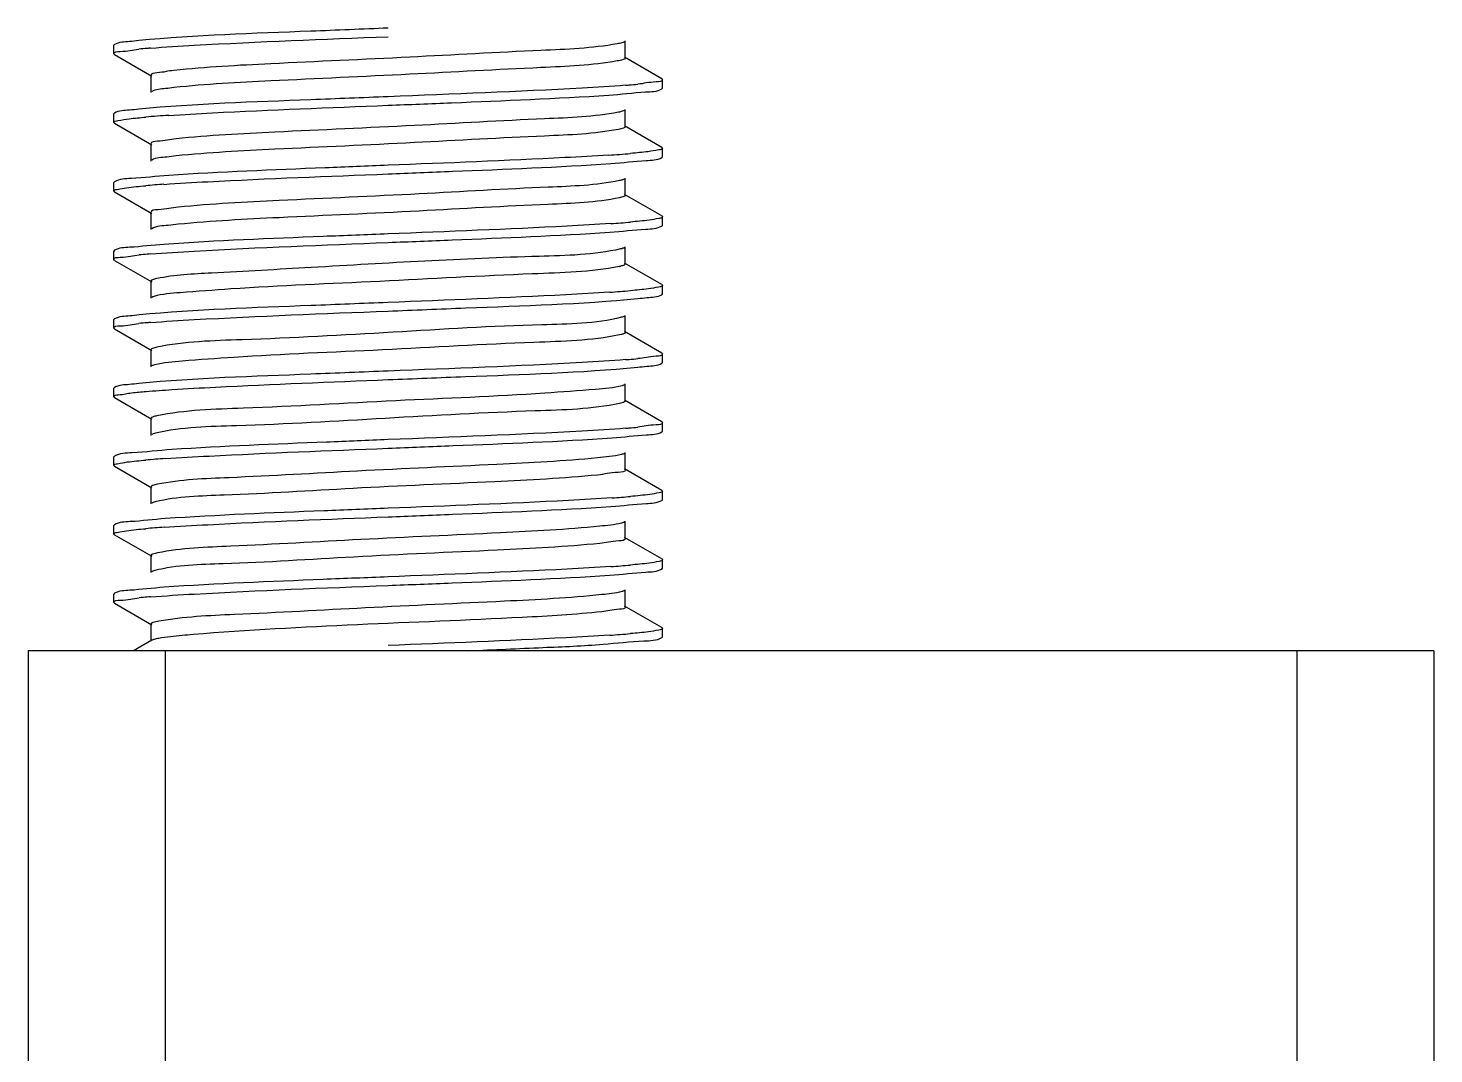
# Model space of a CAD drawing. Extents: x 54907 to 703237, y -798661 to -546661.
# Drawn here: x 384609 to 385137, y -577458 to -577074 of the extents above; entities that cross this region are included whole.
import ezdxf

# ---------------------------------------------------------------- set-up
doc = ezdxf.new("R2010")
doc.units = 0
doc.header["$LTSCALE"] = 1000
doc.header["$MEASUREMENT"] = 0

# ---------------------------------------------------------------- blocks, each defined once
blk = doc.blocks.new('gfhhrryyfd')
at = {"linetype": 'Continuous'}
for p, q in [((3702811.62, -1740814.63), (3702811.46, -1740814.82)), ((3702811.46, -1740816.96), (3702811.46, -1740814.82)), ((3702939.34, -1740818.03), (3702939.34, -1740813.75)), ((3702811.62, -1740817.15), (3702811.46, -1740816.96)), ((3702811.62, -1740817.15), (3702820.92, -1740822.54)), ((3702948.46, -1740823.2), (3702939.15, -1740817.82)), ((3702820.74, -1740822.32), (3702820.74, -1740826.61)), ((3702948.46, -1740823.2), (3702948.62, -1740823.39)), ((3702948.46, -1740825.72), (3702948.62, -1740825.54)), ((3702948.62, -1740825.54), (3702948.62, -1740823.39)), ((3702811.62, -1740831.78), (3702811.46, -1740831.96)), ((3702811.46, -1740834.11), (3702811.46, -1740831.96)), ((3702939.34, -1740835.18), (3702939.34, -1740830.89)), ((3702811.62, -1740834.3), (3702811.46, -1740834.11)), ((3702811.62, -1740834.3), (3702820.92, -1740839.68)), ((3702948.46, -1740840.35), (3702939.15, -1740834.96)), ((3702820.74, -1740839.47), (3702820.74, -1740843.75)), ((3702948.46, -1740840.35), (3702948.62, -1740840.54)), ((3702948.62, -1740842.68), (3702948.62, -1740840.54)), ((3702948.46, -1740842.87), (3702948.62, -1740842.68)), ((3702811.62, -1740848.92), (3702811.46, -1740849.11)), ((3702811.46, -1740851.25), (3702811.46, -1740849.11)), ((3702939.34, -1740852.32), (3702939.34, -1740848.04)), ((3702811.62, -1740851.44), (3702811.46, -1740851.25)), ((3702811.62, -1740851.44), (3702820.92, -1740856.83)), ((3702948.46, -1740857.49), (3702939.15, -1740852.11)), ((3702820.74, -1740856.61), (3702820.74, -1740860.9)), ((3702948.46, -1740857.49), (3702948.62, -1740857.68)), ((3702948.62, -1740859.83), (3702948.62, -1740857.68)), ((3702948.46, -1740860.01), (3702948.62, -1740859.83)), ((3702939.34, -1740869.47), (3702939.34, -1740865.18)), ((3702811.62, -1740866.07), (3702811.46, -1740866.25)), ((3702811.46, -1740868.4), (3702811.46, -1740866.25)), ((3702811.62, -1740868.59), (3702811.46, -1740868.4)), ((3702811.62, -1740868.59), (3702820.92, -1740873.97)), ((3702948.46, -1740874.64), (3702939.15, -1740869.25)), ((3702820.74, -1740873.76), (3702820.74, -1740878.04)), ((3702948.46, -1740874.64), (3702948.62, -1740874.83)), ((3702948.62, -1740876.97), (3702948.62, -1740874.83)), ((3702948.46, -1740877.16), (3702948.62, -1740876.97)), ((3702939.34, -1740886.61), (3702939.34, -1740882.33)), ((3702811.62, -1740883.21), (3702811.46, -1740883.4)), ((3702811.46, -1740885.54), (3702811.46, -1740883.4)), ((3702811.62, -1740885.73), (3702811.46, -1740885.54)), ((3702811.62, -1740885.73), (3702820.92, -1740891.12)), ((3702938.37, -1740887.11), (3702937.87, -1740887.22)), ((3702948.46, -1740891.78), (3702939.15, -1740886.4)), ((3702820.74, -1740890.9), (3702820.74, -1740895.19)), ((3702948.46, -1740891.78), (3702948.62, -1740891.97)), ((3702948.62, -1740894.12), (3702948.62, -1740891.97)), ((3702948.46, -1740894.3), (3702948.62, -1740894.12)), ((3702811.62, -1740900.36), (3702811.46, -1740900.55)), ((3702939.34, -1740903.76), (3702939.34, -1740899.47)), ((3702811.46, -1740902.69), (3702811.46, -1740900.55)), ((3702811.62, -1740902.88), (3702811.46, -1740902.69)), ((3702811.62, -1740902.88), (3702820.92, -1740908.26)), ((3702948.46, -1740908.93), (3702939.15, -1740903.54)), ((3702938.57, -1740904.2), (3702937.9, -1740904.36)), ((3702820.74, -1740908.05), (3702820.74, -1740912.33)), ((3702948.46, -1740908.93), (3702948.62, -1740909.12)), ((3702948.62, -1740911.26), (3702948.62, -1740909.12)), ((3702948.46, -1740911.45), (3702948.62, -1740911.26)), ((3702811.62, -1740917.5), (3702811.46, -1740917.69)), ((3702811.46, -1740919.83), (3702811.46, -1740917.69)), ((3702939.34, -1740920.91), (3702939.34, -1740916.62)), ((3702811.62, -1740920.02), (3702811.46, -1740919.83)), ((3702811.62, -1740920.02), (3702820.92, -1740925.41)), ((3702948.46, -1740926.08), (3702939.15, -1740920.69)), ((3702820.74, -1740925.19), (3702820.74, -1740929.48)), ((3702948.46, -1740926.08), (3702948.62, -1740926.26)), ((3702948.46, -1740928.59), (3702948.62, -1740928.41)), ((3702948.62, -1740928.41), (3702948.62, -1740926.26)), ((3702811.62, -1740934.65), (3702811.46, -1740934.84)), ((3702811.46, -1740936.98), (3702811.46, -1740934.84)), ((3702939.34, -1740938.05), (3702939.34, -1740933.76)), ((3702811.62, -1740937.17), (3702811.46, -1740936.98)), ((3702811.62, -1740937.17), (3702820.92, -1740942.55)), ((3702948.46, -1740943.22), (3702939.15, -1740937.83)), ((3702820.74, -1740942.34), (3702820.74, -1740946.62)), ((3702948.46, -1740943.22), (3702948.62, -1740943.41)), ((3702948.46, -1740945.74), (3702948.62, -1740945.55)), ((3702948.62, -1740945.55), (3702948.62, -1740943.41)), ((3702811.62, -1740951.79), (3702811.46, -1740951.98)), ((3702811.46, -1740954.12), (3702811.46, -1740951.98)), ((3702939.34, -1740955.2), (3702939.34, -1740950.91)), ((3702811.62, -1740954.31), (3702811.46, -1740954.12)), ((3702811.62, -1740954.31), (3702820.92, -1740959.7)), ((3702948.46, -1740960.37), (3702939.15, -1740954.98)), ((3702820.74, -1740959.48), (3702820.74, -1740963.77)), ((3702820.92, -1740963.55), (3702816.41, -1740966.17)), ((3702948.46, -1740960.37), (3702948.62, -1740960.55)), ((3702948.46, -1740962.88), (3702948.62, -1740962.7)), ((3702948.62, -1740962.7), (3702948.62, -1740960.55)), ((3702790.03, -1740966.17), (3702790.03, -1743821.07)), ((3703141.5, -1740966.17), (3702790.03, -1740966.17)), ((3702824.32, -1740966.17), (3702824.32, -1743821.07)), ((3703107.21, -1740966.17), (3703107.21, -1743821.07)), ((3703141.5, -1740966.17), (3703141.5, -1743821.07))]:
    blk.add_line(p, q, dxfattribs=at)
for centre, radius, start, end in [((3702834.12, -1740988.63), 173.62, 94.7336, 95.4371), ((3702839.18, -1741048.62), 233.82, 94.5445, 94.756), ((3702920.91, -1740591.85), 233.7, 274.545, 274.7572), ((3702926.01, -1740652.32), 173.02, 274.7341, 275.4473), ((3702845.33, -1741142.19), 310.5, 93.7188, 94.7811), ((3702915.25, -1740538.96), 303.97, 273.7595, 274.7958), ((3702843.55, -1741136.65), 287.74, 93.8973, 94.8073), ((3702916.03, -1740566), 294.05, 273.8441, 274.8019), ((3702834.36, -1741042.86), 176.42, 94.7308, 95.3895), ((3702839.23, -1741100.67), 234.44, 94.5418, 94.7504), ((3702935.13, -1740856.91), 13.45, 281.5137, 282.9167), ((3702915.59, -1740577.61), 299.59, 273.7999, 274.7958), ((3702834.18, -1741057.86), 174.27, 94.7331, 95.4256), ((3702839.19, -1741117.3), 233.92, 94.5442, 94.7549), ((3702920.92, -1740660.62), 233.51, 274.5454, 274.7592), ((3702926.11, -1740722.12), 171.8, 274.7348, 275.469), ((3702920.91, -1740677.58), 233.7, 274.545, 274.7572), ((3702926.01, -1740738.05), 173.02, 274.7341, 275.4474), ((3702844.03, -1741211.33), 293.86, 93.8457, 94.802), ((3702916.51, -1740640.69), 287.92, 273.8957, 274.8072), ((3702843.57, -1741222.58), 287.94, 93.8956, 94.8071), ((3702916.04, -1740651.91), 293.86, 273.8456, 274.8021), ((3702834.37, -1741128.65), 176.49, 94.7307, 95.3884), ((3702839.23, -1741186.41), 234.46, 94.5417, 94.7503), ((3702915.61, -1740663.51), 299.42, 273.8012, 274.796)]:
    blk.add_arc(centre, radius, start, end, dxfattribs=at)
for points, knots in [([(3702880.04, -1740810.53), (3702873.61, -1740810.79), (3702852.82, -1740811.68), (3702832, -1740812.28), (3702817.7, -1740813.65)], [0, 0, 0, 0, 0.309388, 1, 1, 1, 1]), ([(3702811.46, -1740816.96), (3702811.46, -1740816.4), (3702814.67, -1740816.42), (3702816.12, -1740815.94), (3702817.67, -1740815.79)], [0, 0, 0, 0, 0.263852, 1, 1, 1, 1]), ([(3702817.7, -1740813.65), (3702816.92, -1740813.72), (3702814.92, -1740814), (3702812.72, -1740813.99), (3702811.62, -1740814.63)], [0, 0, 0, 0, 0.378905, 1, 1, 1, 1]), ([(3702820.65, -1740815.53), (3702824.28, -1740815.24), (3702844.07, -1740814.04), (3702863.87, -1740813.32), (3702880.04, -1740812.68)], [0, 0, 0, 0, 0.183712, 1, 1, 1, 1]), ([(3702937.32, -1740814.46), (3702931.04, -1740815.58), (3702913.65, -1740816.27), (3702884.81, -1740817.88), (3702854.2, -1740819.25), (3702834.54, -1740820.25), (3702826.49, -1740821.11)], [0, 0, 0, 0, 0.172398, 0.468214, 0.781513, 1, 1, 1, 1]), ([(3702939.15, -1740813.96), (3702938.94, -1740814.08), (3702938.33, -1740814.26), (3702937.71, -1740814.39), (3702937.32, -1740814.46)], [0, 0, 0, 0, 0.3774, 1, 1, 1, 1]), ([(3702937.32, -1740818.75), (3702931.04, -1740819.87), (3702913.65, -1740820.55), (3702884.81, -1740822.17), (3702854.2, -1740823.53), (3702834.54, -1740824.53), (3702826.49, -1740825.39)], [0, 0, 0, 0, 0.172398, 0.468214, 0.781513, 1, 1, 1, 1]), ([(3702939.34, -1740818.03), (3702939.34, -1740818.24), (3702938.4, -1740818.53), (3702937.83, -1740818.66), (3702937.32, -1740818.75)], [0, 0, 0, 0, 0.285727, 1, 1, 1, 1]), ([(3702826.49, -1740821.11), (3702825.06, -1740821.26), (3702823.69, -1740821.69), (3702820.73, -1740821.79), (3702820.74, -1740822.32)], [0, 0, 0, 0, 0.73331, 1, 1, 1, 1]), ([(3702826.49, -1740825.39), (3702825.79, -1740825.47), (3702823.95, -1740825.74), (3702821.95, -1740825.8), (3702820.92, -1740826.39)], [0, 0, 0, 0, 0.372879, 1, 1, 1, 1]), ([(3702939.42, -1740824.82), (3702935.8, -1740825.11), (3702916.01, -1740826.31), (3702896.2, -1740827.03), (3702880.04, -1740827.68)], [0, 0, 0, 0, 0.183696, 1, 1, 1, 1]), ([(3702935.18, -1740827.27), (3702938.25, -1740827.07), (3702942.56, -1740826.47), (3702947.26, -1740826.41), (3702948.46, -1740825.72)], [0, 0, 0, 0, 0.691032, 1, 1, 1, 1]), ([(3702948.62, -1740823.39), (3702948.62, -1740823.95), (3702945.42, -1740823.94), (3702943.98, -1740824.41), (3702942.43, -1740824.56)], [0, 0, 0, 0, 0.263842, 1, 1, 1, 1]), ([(3702880.04, -1740827.68), (3702873.6, -1740827.93), (3702852.81, -1740828.82), (3702831.98, -1740829.43), (3702817.67, -1740830.79)], [0, 0, 0, 0, 0.309518, 1, 1, 1, 1]), ([(3702825.19, -1740832.35), (3702828.83, -1740832.11), (3702847.11, -1740831.1), (3702865.39, -1740830.4), (3702880.04, -1740829.82)], [0, 0, 0, 0, 0.199269, 1, 1, 1, 1]), ([(3702880.04, -1740829.82), (3702885.33, -1740829.61), (3702903.71, -1740828.87), (3702922.1, -1740828.15), (3702935.18, -1740827.27)], [0, 0, 0, 0, 0.287582, 1, 1, 1, 1]), ([(3702811.46, -1740834.11), (3702811.46, -1740833.75), (3702813.38, -1740833.57), (3702814.32, -1740833.31), (3702815.28, -1740833.19)], [0, 0, 0, 0, 0.269511, 1, 1, 1, 1]), ([(3702817.67, -1740830.79), (3702816.9, -1740830.87), (3702814.9, -1740831.15), (3702812.72, -1740831.14), (3702811.62, -1740831.78)], [0, 0, 0, 0, 0.378807, 1, 1, 1, 1]), ([(3702937.62, -1740831.55), (3702931.55, -1740832.72), (3702914.44, -1740833.33), (3702885.86, -1740835), (3702855.12, -1740836.34), (3702835.23, -1740837.35), (3702827.02, -1740838.2)], [0, 0, 0, 0, 0.167291, 0.461164, 0.776399, 1, 1, 1, 1]), ([(3702939.15, -1740831.11), (3702938.97, -1740831.21), (3702938.46, -1740831.38), (3702937.94, -1740831.49), (3702937.62, -1740831.55)], [0, 0, 0, 0, 0.384879, 1, 1, 1, 1]), ([(3702937.62, -1740835.84), (3702931.55, -1740837.01), (3702914.44, -1740837.62), (3702885.86, -1740839.28), (3702855.12, -1740840.63), (3702835.23, -1740841.64), (3702827.02, -1740842.48)], [0, 0, 0, 0, 0.167291, 0.461164, 0.776399, 1, 1, 1, 1]), ([(3702939.34, -1740835.18), (3702939.34, -1740835.36), (3702938.55, -1740835.64), (3702938.05, -1740835.75), (3702937.62, -1740835.84)], [0, 0, 0, 0, 0.290239, 1, 1, 1, 1]), ([(3702827.02, -1740838.2), (3702825.45, -1740838.36), (3702823.97, -1740838.83), (3702820.74, -1740838.89), (3702820.74, -1740839.47)], [0, 0, 0, 0, 0.734244, 1, 1, 1, 1]), ([(3702948.62, -1740840.54), (3702948.62, -1740840.87), (3702946.85, -1740841.06), (3702945.97, -1740841.31), (3702945.08, -1740841.42)], [0, 0, 0, 0, 0.270664, 1, 1, 1, 1]), ([(3702827.02, -1740842.48), (3702826.25, -1740842.56), (3702824.23, -1740842.86), (3702822.04, -1740842.89), (3702820.93, -1740843.53)], [0, 0, 0, 0, 0.374868, 1, 1, 1, 1]), ([(3702935.18, -1740842.27), (3702931.54, -1740842.52), (3702913.16, -1740843.54), (3702894.78, -1740844.24), (3702880.04, -1740844.82)], [0, 0, 0, 0, 0.198417, 1, 1, 1, 1]), ([(3702935.74, -1740844.38), (3702938.68, -1740844.18), (3702942.81, -1740843.61), (3702947.31, -1740843.53), (3702948.46, -1740842.87)], [0, 0, 0, 0, 0.690302, 1, 1, 1, 1]), ([(3702825.19, -1740847.35), (3702822.05, -1740847.56), (3702817.65, -1740848.17), (3702812.84, -1740848.22), (3702811.62, -1740848.92)], [0, 0, 0, 0, 0.691422, 1, 1, 1, 1]), ([(3702823.99, -1740849.58), (3702827.64, -1740849.32), (3702846.32, -1740848.27), (3702865.01, -1740847.56), (3702880.04, -1740846.97)], [0, 0, 0, 0, 0.195623, 1, 1, 1, 1]), ([(3702880.04, -1740844.82), (3702874.79, -1740845.03), (3702856.5, -1740845.77), (3702838.21, -1740846.49), (3702825.19, -1740847.35)], [0, 0, 0, 0, 0.286943, 1, 1, 1, 1]), ([(3702880.04, -1740846.97), (3702885.4, -1740846.75), (3702903.97, -1740846), (3702922.55, -1740845.28), (3702935.74, -1740844.38)], [0, 0, 0, 0, 0.288852, 1, 1, 1, 1]), ([(3702811.46, -1740851.25), (3702811.46, -1740850.95), (3702813.03, -1740850.74), (3702813.83, -1740850.53), (3702814.63, -1740850.42)], [0, 0, 0, 0, 0.27234, 1, 1, 1, 1]), ([(3702937.89, -1740848.64), (3702932.04, -1740849.87), (3702915.21, -1740850.39), (3702886.91, -1740852.12), (3702856.05, -1740853.43), (3702835.95, -1740854.46), (3702827.56, -1740855.29)], [0, 0, 0, 0, 0.162162, 0.454084, 0.771262, 1, 1, 1, 1]), ([(3702939.15, -1740848.26), (3702939, -1740848.34), (3702938.58, -1740848.49), (3702938.15, -1740848.59), (3702937.89, -1740848.64)], [0, 0, 0, 0, 0.393314, 1, 1, 1, 1]), ([(3702937.89, -1740852.93), (3702932.04, -1740854.15), (3702915.21, -1740854.68), (3702886.91, -1740856.4), (3702856.05, -1740857.72), (3702835.95, -1740858.75), (3702827.56, -1740859.57)], [0, 0, 0, 0, 0.162162, 0.454084, 0.771262, 1, 1, 1, 1]), ([(3702939.34, -1740852.32), (3702939.34, -1740852.48), (3702938.69, -1740852.75), (3702938.26, -1740852.85), (3702937.89, -1740852.93)], [0, 0, 0, 0, 0.295741, 1, 1, 1, 1]), ([(3702827.56, -1740855.29), (3702825.86, -1740855.46), (3702824.26, -1740855.98), (3702820.74, -1740855.99), (3702820.74, -1740856.61)], [0, 0, 0, 0, 0.734831, 1, 1, 1, 1]), ([(3702948.62, -1740857.68), (3702948.62, -1740858), (3702946.96, -1740858.2), (3702946.12, -1740858.43), (3702945.28, -1740858.54)], [0, 0, 0, 0, 0.271439, 1, 1, 1, 1]), ([(3702827.56, -1740859.57), (3702826.72, -1740859.66), (3702824.53, -1740859.97), (3702822.13, -1740859.98), (3702820.93, -1740860.68)], [0, 0, 0, 0, 0.376612, 1, 1, 1, 1]), ([(3702935.74, -1740859.38), (3702932.09, -1740859.63), (3702913.53, -1740860.68), (3702894.96, -1740861.37), (3702880.04, -1740861.97)], [0, 0, 0, 0, 0.19668, 1, 1, 1, 1]), ([(3702880.04, -1740864.11), (3702885.36, -1740863.9), (3702903.84, -1740863.15), (3702922.32, -1740862.43), (3702935.45, -1740861.54)], [0, 0, 0, 0, 0.288191, 1, 1, 1, 1]), ([(3702935.45, -1740861.54), (3702938.46, -1740861.34), (3702942.68, -1740860.75), (3702947.28, -1740860.69), (3702948.46, -1740860.01)], [0, 0, 0, 0, 0.69071, 1, 1, 1, 1]), ([(3702823.99, -1740864.58), (3702821.13, -1740864.78), (3702817.11, -1740865.33), (3702812.74, -1740865.42), (3702811.62, -1740866.07)], [0, 0, 0, 0, 0.689821, 1, 1, 1, 1]), ([(3702820.67, -1740866.97), (3702824.29, -1740866.68), (3702844.07, -1740865.48), (3702863.88, -1740864.75), (3702880.04, -1740864.11)], [0, 0, 0, 0, 0.18376, 1, 1, 1, 1]), ([(3702880.04, -1740861.97), (3702874.63, -1740862.18), (3702855.94, -1740862.94), (3702837.25, -1740863.66), (3702823.99, -1740864.58)], [0, 0, 0, 0, 0.289631, 1, 1, 1, 1]), ([(3702811.46, -1740868.4), (3702811.46, -1740867.83), (3702814.73, -1740867.86), (3702816.21, -1740867.37), (3702817.79, -1740867.22)], [0, 0, 0, 0, 0.263692, 1, 1, 1, 1]), ([(3702938.14, -1740865.73), (3702931.49, -1740867.26), (3702905.45, -1740867.74), (3702871.46, -1740869.75), (3702839.63, -1740871.61), (3702826.67, -1740872.21), (3702822.18, -1740873.15)], [0, 0, 0, 0, 0.176039, 0.666697, 0.881547, 1, 1, 1, 1]), ([(3702939.15, -1740865.4), (3702939.03, -1740865.47), (3702938.69, -1740865.6), (3702938.35, -1740865.69), (3702938.14, -1740865.73)], [0, 0, 0, 0, 0.40288, 1, 1, 1, 1]), ([(3702937.82, -1740870.09), (3702930.71, -1740871.54), (3702910.58, -1740871.99), (3702878.31, -1740874.01), (3702848.85, -1740875.03), (3702830.09, -1740876.54), (3702823.59, -1740876.99), (3702821.46, -1740877.61)], [0, 0, 0, 0, 0.186624, 0.514349, 0.833932, 0.943063, 1, 1, 1, 1]), ([(3702939.34, -1740869.47), (3702939.34, -1740869.61), (3702938.82, -1740869.86), (3702938.45, -1740869.95), (3702938.14, -1740870.02)], [0, 0, 0, 0, 0.302509, 1, 1, 1, 1]), ([(3702822.18, -1740873.15), (3702821.81, -1740873.23), (3702821.38, -1740873.33), (3702820.74, -1740873.6), (3702820.74, -1740873.76)], [0, 0, 0, 0, 0.704901, 1, 1, 1, 1]), ([(3702948.62, -1740874.83), (3702948.62, -1740875.16), (3702946.87, -1740875.35), (3702946, -1740875.59), (3702945.12, -1740875.7)], [0, 0, 0, 0, 0.270675, 1, 1, 1, 1]), ([(3702880.04, -1740879.11), (3702873.62, -1740879.37), (3702852.87, -1740880.25), (3702832.08, -1740880.86), (3702817.79, -1740882.22)], [0, 0, 0, 0, 0.30899, 1, 1, 1, 1]), ([(3702821.46, -1740877.61), (3702821.36, -1740877.65), (3702821.17, -1740877.71), (3702821, -1740877.78), (3702820.93, -1740877.83)], [0, 0, 0, 0, 0.570679, 1, 1, 1, 1]), ([(3702935.45, -1740876.55), (3702931.8, -1740876.79), (3702913.34, -1740877.83), (3702894.86, -1740878.52), (3702880.04, -1740879.11)], [0, 0, 0, 0, 0.197576, 1, 1, 1, 1]), ([(3702880.04, -1740881.26), (3702886.49, -1740881), (3702907.31, -1740880.11), (3702928.17, -1740879.51), (3702942.49, -1740878.13)], [0, 0, 0, 0, 0.309889, 1, 1, 1, 1]), ([(3702942.49, -1740878.13), (3702943.25, -1740878.06), (3702945.22, -1740877.78), (3702947.37, -1740877.79), (3702948.46, -1740877.16)], [0, 0, 0, 0, 0.378508, 1, 1, 1, 1]), ([(3702817.79, -1740882.22), (3702817.01, -1740882.29), (3702814.97, -1740882.58), (3702812.74, -1740882.56), (3702811.62, -1740883.21)], [0, 0, 0, 0, 0.379214, 1, 1, 1, 1]), ([(3702820.65, -1740884.11), (3702824.28, -1740883.83), (3702844.07, -1740882.62), (3702863.87, -1740881.9), (3702880.04, -1740881.26)], [0, 0, 0, 0, 0.183719, 1, 1, 1, 1]), ([(3702939.15, -1740882.55), (3702939.05, -1740882.6), (3702938.79, -1740882.71), (3702938.52, -1740882.78), (3702938.37, -1740882.82)], [0, 0, 0, 0, 0.413783, 1, 1, 1, 1]), ([(3702811.46, -1740885.54), (3702811.46, -1740884.98), (3702814.68, -1740885), (3702816.14, -1740884.52), (3702817.7, -1740884.37)], [0, 0, 0, 0, 0.263792, 1, 1, 1, 1]), ([(3702938.37, -1740882.82), (3702931.91, -1740884.47), (3702912.6, -1740884.59), (3702881.1, -1740886.63), (3702849.04, -1740888.38), (3702829.18, -1740888.84), (3702822.2, -1740890.29)], [0, 0, 0, 0, 0.171627, 0.491604, 0.816321, 1, 1, 1, 1]), ([(3702937.87, -1740887.22), (3702930.87, -1740888.68), (3702910.95, -1740889.11), (3702878.9, -1740891.12), (3702849.51, -1740892.17), (3702830.56, -1740893.62), (3702823.91, -1740894.12), (3702821.66, -1740894.71)], [0, 0, 0, 0, 0.184168, 0.509408, 0.829314, 0.94023, 1, 1, 1, 1]), ([(3702939.34, -1740886.61), (3702939.34, -1740886.73), (3702938.93, -1740886.97), (3702938.62, -1740887.05), (3702938.37, -1740887.11)], [0, 0, 0, 0, 0.310906, 1, 1, 1, 1]), ([(3702822.2, -1740890.29), (3702821.83, -1740890.37), (3702821.39, -1740890.47), (3702820.74, -1740890.74), (3702820.74, -1740890.9)], [0, 0, 0, 0, 0.705268, 1, 1, 1, 1]), ([(3702948.62, -1740891.97), (3702948.62, -1740892.52), (3702945.45, -1740892.52), (3702944.02, -1740892.99), (3702942.49, -1740893.14)], [0, 0, 0, 0, 0.263922, 1, 1, 1, 1]), ([(3702880.04, -1740896.26), (3702873.61, -1740896.51), (3702852.82, -1740897.4), (3702832.01, -1740898.01), (3702817.7, -1740899.37)], [0, 0, 0, 0, 0.309377, 1, 1, 1, 1]), ([(3702821.66, -1740894.71), (3702821.51, -1740894.74), (3702821.26, -1740894.82), (3702821.02, -1740894.92), (3702820.93, -1740894.97)], [0, 0, 0, 0, 0.583561, 1, 1, 1, 1]), ([(3702939.43, -1740893.4), (3702935.8, -1740893.69), (3702916.01, -1740894.89), (3702896.2, -1740895.62), (3702880.04, -1740896.26)], [0, 0, 0, 0, 0.183681, 1, 1, 1, 1]), ([(3702880.04, -1740898.4), (3702886.48, -1740898.15), (3702907.28, -1740897.26), (3702928.12, -1740896.66), (3702942.43, -1740895.28)], [0, 0, 0, 0, 0.309644, 1, 1, 1, 1]), ([(3702942.43, -1740895.28), (3702943.2, -1740895.21), (3702945.19, -1740894.93), (3702947.36, -1740894.94), (3702948.46, -1740894.3)], [0, 0, 0, 0, 0.378702, 1, 1, 1, 1]), ([(3702817.7, -1740899.37), (3702816.93, -1740899.45), (3702814.92, -1740899.73), (3702812.72, -1740899.72), (3702811.62, -1740900.36)], [0, 0, 0, 0, 0.378914, 1, 1, 1, 1]), ([(3702938.57, -1740899.91), (3702936.42, -1740900.53), (3702929.88, -1740900.99), (3702911.08, -1740902.49), (3702881.63, -1740903.51), (3702849.41, -1740905.54), (3702829.33, -1740905.98), (3702822.24, -1740907.43)], [0, 0, 0, 0, 0.05757, 0.167104, 0.486771, 0.813942, 1, 1, 1, 1]), ([(3702825.98, -1740900.88), (3702829.61, -1740900.65), (3702847.62, -1740899.66), (3702865.64, -1740898.97), (3702880.04, -1740898.4)], [0, 0, 0, 0, 0.201476, 1, 1, 1, 1]), ([(3702939.15, -1740899.69), (3702939.07, -1740899.74), (3702938.88, -1740899.82), (3702938.68, -1740899.88), (3702938.57, -1740899.91)], [0, 0, 0, 0, 0.426274, 1, 1, 1, 1]), ([(3702811.46, -1740902.69), (3702811.45, -1740902.28), (3702813.71, -1740902.14), (3702814.78, -1740901.83), (3702815.89, -1740901.7)], [0, 0, 0, 0, 0.267181, 1, 1, 1, 1]), ([(3702939.34, -1740903.76), (3702939.34, -1740903.86), (3702939.03, -1740904.07), (3702938.77, -1740904.14), (3702938.57, -1740904.2)], [0, 0, 0, 0, 0.3214, 1, 1, 1, 1]), ([(3702937.9, -1740904.36), (3702930.99, -1740905.81), (3702911.3, -1740906.27), (3702879.42, -1740908.04), (3702847.86, -1740909.97), (3702828.49, -1740910.24), (3702821.88, -1740911.8)], [0, 0, 0, 0, 0.182036, 0.504841, 0.824917, 1, 1, 1, 1]), ([(3702822.24, -1740907.43), (3702821.86, -1740907.51), (3702821.41, -1740907.61), (3702820.74, -1740907.88), (3702820.74, -1740908.05)], [0, 0, 0, 0, 0.706045, 1, 1, 1, 1]), ([(3702939.42, -1740910.55), (3702935.8, -1740910.84), (3702916.01, -1740912.04), (3702896.2, -1740912.76), (3702880.04, -1740913.4)], [0, 0, 0, 0, 0.183696, 1, 1, 1, 1]), ([(3702948.62, -1740909.12), (3702948.62, -1740909.67), (3702945.42, -1740909.66), (3702943.98, -1740910.14), (3702942.43, -1740910.29)], [0, 0, 0, 0, 0.263843, 1, 1, 1, 1]), ([(3702821.88, -1740911.8), (3702821.69, -1740911.84), (3702821.36, -1740911.93), (3702821.04, -1740912.05), (3702820.93, -1740912.12)], [0, 0, 0, 0, 0.594844, 1, 1, 1, 1]), ([(3702880.04, -1740913.4), (3702874.9, -1740913.61), (3702856.87, -1740914.34), (3702838.84, -1740915.05), (3702825.98, -1740915.88)], [0, 0, 0, 0, 0.285303, 1, 1, 1, 1]), ([(3702880.04, -1740915.55), (3702885.45, -1740915.33), (3702904.13, -1740914.57), (3702922.82, -1740913.85), (3702936.07, -1740912.94)], [0, 0, 0, 0, 0.289612, 1, 1, 1, 1]), ([(3702936.07, -1740912.94), (3702938.94, -1740912.74), (3702942.96, -1740912.18), (3702947.34, -1740912.09), (3702948.46, -1740911.45)], [0, 0, 0, 0, 0.68982, 1, 1, 1, 1]), ([(3702825.98, -1740915.88), (3702822.65, -1740916.1), (3702818, -1740916.75), (3702812.9, -1740916.76), (3702811.62, -1740917.5)], [0, 0, 0, 0, 0.692393, 1, 1, 1, 1]), ([(3702824.32, -1740918.13), (3702827.97, -1740917.89), (3702846.53, -1740916.84), (3702865.11, -1740916.14), (3702880.04, -1740915.55)], [0, 0, 0, 0, 0.196648, 1, 1, 1, 1]), ([(3702939.15, -1740916.84), (3702938.91, -1740916.98), (3702936.66, -1740917.57), (3702934.39, -1740917.76), (3702932.39, -1740917.95)], [0, 0, 0, 0, 0.122061, 1, 1, 1, 1]), ([(3702811.46, -1740919.83), (3702811.46, -1740919.52), (3702813.12, -1740919.31), (3702813.96, -1740919.09), (3702814.79, -1740918.98)], [0, 0, 0, 0, 0.271461, 1, 1, 1, 1]), ([(3702932.39, -1740917.95), (3702924.02, -1740918.77), (3702904.01, -1740919.8), (3702873.28, -1740921.12), (3702845.02, -1740922.81), (3702828.2, -1740923.37), (3702822.3, -1740924.56)], [0, 0, 0, 0, 0.228646, 0.544797, 0.836336, 1, 1, 1, 1]), ([(3702939.34, -1740920.91), (3702939.34, -1740921.53), (3702935.75, -1740921.54), (3702934.12, -1740922.07), (3702932.39, -1740922.24)], [0, 0, 0, 0, 0.265035, 1, 1, 1, 1]), ([(3702822.3, -1740924.56), (3702821.91, -1740924.64), (3702821.44, -1740924.75), (3702820.74, -1740925.02), (3702820.74, -1740925.19)], [0, 0, 0, 0, 0.707033, 1, 1, 1, 1]), ([(3702932.39, -1740922.24), (3702923.86, -1740923.08), (3702903.47, -1740924.12), (3702872.31, -1740925.4), (3702844.11, -1740927.26), (3702827.43, -1740927.6), (3702821.83, -1740928.95)], [0, 0, 0, 0, 0.232215, 0.552573, 0.843952, 1, 1, 1, 1]), ([(3702936.07, -1740927.94), (3702932.42, -1740928.19), (3702913.75, -1740929.25), (3702895.07, -1740929.95), (3702880.04, -1740930.55)], [0, 0, 0, 0, 0.195653, 1, 1, 1, 1]), ([(3702948.62, -1740926.26), (3702948.62, -1740926.56), (3702947.05, -1740926.78), (3702946.24, -1740926.99), (3702945.45, -1740927.1)], [0, 0, 0, 0, 0.272315, 1, 1, 1, 1]), ([(3702821.83, -1740928.95), (3702821.65, -1740929), (3702821.34, -1740929.08), (3702821.04, -1740929.2), (3702820.93, -1740929.26)], [0, 0, 0, 0, 0.592052, 1, 1, 1, 1]), ([(3702880.04, -1740930.55), (3702874.67, -1740930.76), (3702856.1, -1740931.52), (3702837.51, -1740932.24), (3702824.32, -1740933.14)], [0, 0, 0, 0, 0.288872, 1, 1, 1, 1]), ([(3702880.04, -1740932.69), (3702885.4, -1740932.48), (3702903.98, -1740931.72), (3702922.56, -1740931.01), (3702935.75, -1740930.11)], [0, 0, 0, 0, 0.288875, 1, 1, 1, 1]), ([(3702935.75, -1740930.11), (3702938.69, -1740929.9), (3702942.81, -1740929.33), (3702947.31, -1740929.25), (3702948.46, -1740928.59)], [0, 0, 0, 0, 0.690288, 1, 1, 1, 1]), ([(3702824.32, -1740933.14), (3702821.38, -1740933.34), (3702817.26, -1740933.91), (3702812.77, -1740933.99), (3702811.62, -1740934.65)], [0, 0, 0, 0, 0.690302, 1, 1, 1, 1]), ([(3702932.94, -1740935.04), (3702924.68, -1740935.88), (3702904.75, -1740936.9), (3702873.98, -1740938.24), (3702845.46, -1740939.92), (3702828.42, -1740940.51), (3702822.4, -1740941.69)], [0, 0, 0, 0, 0.224737, 0.540402, 0.833844, 1, 1, 1, 1]), ([(3702824, -1740935.3), (3702827.65, -1740935.05), (3702846.32, -1740933.99), (3702865.01, -1740933.29), (3702880.04, -1740932.69)], [0, 0, 0, 0, 0.195657, 1, 1, 1, 1]), ([(3702939.15, -1740933.98), (3702938.92, -1740934.11), (3702936.87, -1740934.68), (3702934.77, -1740934.86), (3702932.94, -1740935.04)], [0, 0, 0, 0, 0.124156, 1, 1, 1, 1]), ([(3702811.46, -1740936.98), (3702811.46, -1740936.68), (3702813.03, -1740936.47), (3702813.83, -1740936.25), (3702814.63, -1740936.15)], [0, 0, 0, 0, 0.272311, 1, 1, 1, 1]), ([(3702939.34, -1740938.05), (3702939.34, -1740938.63), (3702936.04, -1740938.68), (3702934.54, -1740939.17), (3702932.94, -1740939.33)], [0, 0, 0, 0, 0.265691, 1, 1, 1, 1]), ([(3702822.4, -1740941.69), (3702821.98, -1740941.77), (3702821.49, -1740941.88), (3702820.74, -1740942.16), (3702820.74, -1740942.34)], [0, 0, 0, 0, 0.708636, 1, 1, 1, 1]), ([(3702932.94, -1740939.33), (3702924.43, -1740940.2), (3702903.92, -1740941.24), (3702872.49, -1740942.51), (3702844.06, -1740944.48), (3702827.23, -1740944.69), (3702821.68, -1740946.14)], [0, 0, 0, 0, 0.230178, 0.552364, 0.845602, 1, 1, 1, 1]), ([(3702935.75, -1740945.11), (3702932.1, -1740945.36), (3702913.54, -1740946.4), (3702894.96, -1740947.1), (3702880.04, -1740947.69)], [0, 0, 0, 0, 0.196649, 1, 1, 1, 1]), ([(3702935.46, -1740947.27), (3702938.47, -1740947.07), (3702942.68, -1740946.48), (3702947.29, -1740946.41), (3702948.46, -1740945.74)], [0, 0, 0, 0, 0.690698, 1, 1, 1, 1]), ([(3702948.62, -1740943.41), (3702948.62, -1740943.72), (3702946.96, -1740943.93), (3702946.12, -1740944.15), (3702945.28, -1740944.26)], [0, 0, 0, 0, 0.271465, 1, 1, 1, 1]), ([(3702821.68, -1740946.14), (3702821.53, -1740946.18), (3702821.27, -1740946.25), (3702821.02, -1740946.35), (3702820.93, -1740946.41)], [0, 0, 0, 0, 0.58403, 1, 1, 1, 1]), ([(3702880.04, -1740947.69), (3702874.63, -1740947.91), (3702855.94, -1740948.67), (3702837.26, -1740949.39), (3702824, -1740950.3)], [0, 0, 0, 0, 0.289606, 1, 1, 1, 1]), ([(3702880.04, -1740949.84), (3702885.36, -1740949.63), (3702903.84, -1740948.88), (3702922.32, -1740948.16), (3702935.46, -1740947.27)], [0, 0, 0, 0, 0.288211, 1, 1, 1, 1]), ([(3702811.46, -1740954.12), (3702811.46, -1740953.55), (3702814.74, -1740953.58), (3702816.21, -1740953.09), (3702817.8, -1740952.94)], [0, 0, 0, 0, 0.263689, 1, 1, 1, 1]), ([(3702824, -1740950.3), (3702821.14, -1740950.5), (3702817.12, -1740951.06), (3702812.74, -1740951.15), (3702811.62, -1740951.79)], [0, 0, 0, 0, 0.689837, 1, 1, 1, 1]), ([(3702820.67, -1740952.69), (3702824.3, -1740952.41), (3702844.07, -1740951.2), (3702863.88, -1740950.48), (3702880.04, -1740949.84)], [0, 0, 0, 0, 0.183761, 1, 1, 1, 1]), ([(3702933.47, -1740952.13), (3702925.39, -1740952.99), (3702905.67, -1740953.99), (3702875.03, -1740955.36), (3702846.25, -1740956.98), (3702828.92, -1740957.65), (3702822.69, -1740958.78)], [0, 0, 0, 0, 0.219618, 0.533346, 0.828732, 1, 1, 1, 1]), ([(3702939.15, -1740951.13), (3702938.94, -1740951.25), (3702937.06, -1740951.78), (3702935.14, -1740951.96), (3702933.47, -1740952.13)], [0, 0, 0, 0, 0.126422, 1, 1, 1, 1]), ([(3702933.47, -1740956.42), (3702926.84, -1740957.12), (3702892.76, -1740959.08), (3702858.63, -1740959.9), (3702831.27, -1740962.12)], [0, 0, 0, 0, 0.195307, 1, 1, 1, 1]), ([(3702939.34, -1740955.2), (3702939.34, -1740955.73), (3702936.33, -1740955.83), (3702934.93, -1740956.26), (3702933.47, -1740956.42)], [0, 0, 0, 0, 0.266491, 1, 1, 1, 1]), ([(3702822.69, -1740958.78), (3702822.2, -1740958.87), (3702821.64, -1740959), (3702820.74, -1740959.28), (3702820.74, -1740959.48)], [0, 0, 0, 0, 0.713347, 1, 1, 1, 1]), ([(3702821.56, -1740963.31), (3702821.44, -1740963.35), (3702821.22, -1740963.41), (3702821.01, -1740963.5), (3702820.93, -1740963.55)], [0, 0, 0, 0, 0.576749, 1, 1, 1, 1]), ([(3702822.69, -1740963.07), (3702822.48, -1740963.1), (3702822.1, -1740963.18), (3702821.73, -1740963.27), (3702821.56, -1740963.31)], [0, 0, 0, 0, 0.550321, 1, 1, 1, 1]), ([(3702831.27, -1740962.12), (3702830.35, -1740962.19), (3702827.49, -1740962.44), (3702824.62, -1740962.72), (3702822.69, -1740963.07)], [0, 0, 0, 0, 0.319148, 1, 1, 1, 1]), ([(3702935.46, -1740962.27), (3702931.81, -1740962.52), (3702913.35, -1740963.55), (3702894.87, -1740964.25), (3702880.04, -1740964.84)], [0, 0, 0, 0, 0.197548, 1, 1, 1, 1]), ([(3702900.25, -1740966.17), (3702906.42, -1740965.91), (3702917.56, -1740965.36), (3702932.27, -1740964.83), (3702941.95, -1740963.66), (3702947.15, -1740963.64), (3702948.46, -1740962.88)], [0, 0, 0, 0, 0.383058, 0.694328, 0.906069, 1, 1, 1, 1]), ([(3702948.62, -1740960.55), (3702948.62, -1740960.88), (3702946.87, -1740961.08), (3702946, -1740961.32), (3702945.12, -1740961.43)], [0, 0, 0, 0, 0.270698, 1, 1, 1, 1])]:
    blk.add_open_spline(points, degree=3, knots=knots, dxfattribs=at)
for points in [[(3702815.28, -1740833.19), (3702816.67, -1740833.02), (3702818.06, -1740832.9), (3702819.45, -1740832.78)], [(3702945.08, -1740841.42), (3702943.61, -1740841.6), (3702942.14, -1740841.74), (3702940.66, -1740841.86)], [(3702814.63, -1740850.42), (3702816.22, -1740850.21), (3702817.83, -1740850.06), (3702819.44, -1740849.92)], [(3702945.28, -1740858.54), (3702943.74, -1740858.74), (3702942.19, -1740858.88), (3702940.64, -1740859.01)], [(3702945.12, -1740875.7), (3702943.63, -1740875.89), (3702942.14, -1740876.03), (3702940.64, -1740876.16)], [(3702815.89, -1740901.7), (3702817.1, -1740901.57), (3702818.31, -1740901.45), (3702819.52, -1740901.35)], [(3702819.52, -1740901.35), (3702821.67, -1740901.17), (3702823.83, -1740901.02), (3702825.98, -1740900.88)], [(3702814.79, -1740918.98), (3702816.34, -1740918.78), (3702817.88, -1740918.64), (3702819.43, -1740918.5)], [(3702945.45, -1740927.1), (3702943.85, -1740927.31), (3702942.24, -1740927.46), (3702940.64, -1740927.59)], [(3702814.63, -1740936.15), (3702816.23, -1740935.93), (3702817.83, -1740935.79), (3702819.44, -1740935.65)], [(3702945.28, -1740944.26), (3702943.74, -1740944.46), (3702942.19, -1740944.61), (3702940.64, -1740944.74)], [(3702945.12, -1740961.43), (3702943.63, -1740961.62), (3702942.14, -1740961.76), (3702940.64, -1740961.88)]]:
    blk.add_open_spline(points, degree=3, dxfattribs=at)

msp = doc.modelspace()

# ---------------------------------------------------------------- block references
at = {"lineweight": -3, "xscale": 1.5, "yscale": 1.5, "zscale": 1.5}
msp.add_blockref('gfhhrryyfd', (-5169575.55, 2034142.04), dxfattribs=at)

doc.saveas('drawing.dxf')
